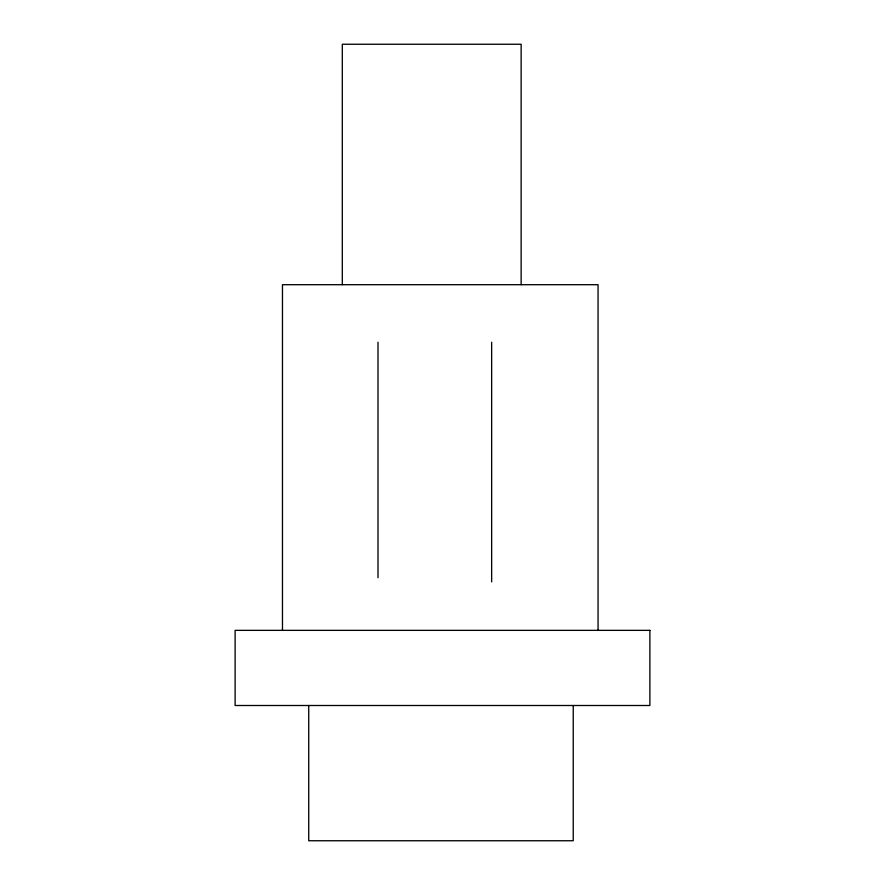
<?xml version="1.0" encoding="UTF-8"?>
<svg xmlns="http://www.w3.org/2000/svg" width="885" height="885" viewBox="0 0 885 885"><rect width="100%" height="100%" fill="white"/><g stroke="black" fill="none" stroke-linecap="round" stroke-linejoin="round"><path stroke-width="1.33" d="M598.061 630.352L598.061 284.704L282.47 284.704L282.47 630.352M573.237 705.5L573.237 840.75L308.732 840.75L308.732 705.5M521.143 284.704L521.143 44.25L342.307 44.25L342.307 284.704M491.651 342.252L491.651 581.876M377.995 342.252L377.995 577.706M649.889 630.352L235.111 630.352L235.111 705.5L649.889 705.5L649.889 630.352"/></g></svg>
